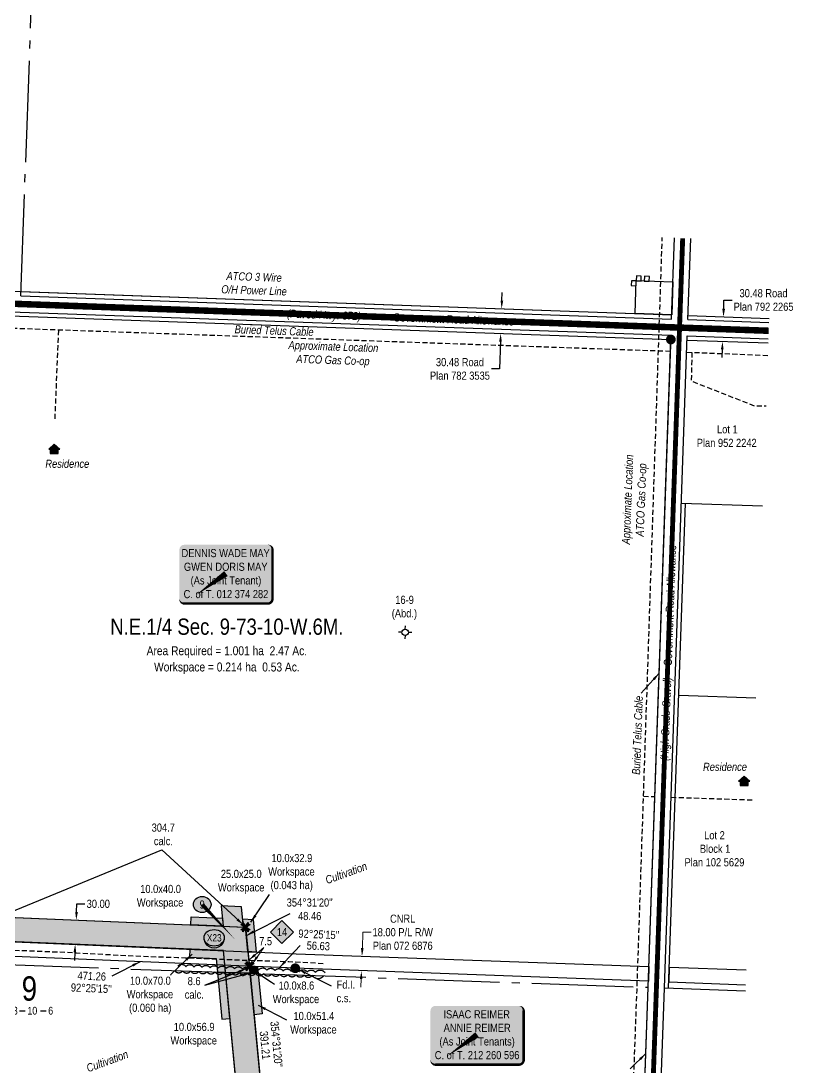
# Model space of a CAD drawing. Extents: x 338216 to 346362, y 6125251 to 6136161.
# Drawn here: x 342980 to 343933, y 6131807 to 6133096 of the extents above; entities that cross this region are included whole.
import ezdxf
from ezdxf.enums import TextEntityAlignment as Align

# ---------------------------------------------------------------- set-up
doc = ezdxf.new("R2010")
doc.units = 0
doc.header["$LTSCALE"] = 5
doc.header["$PDSIZE"] = 0.5
for name, pattern in [('0', [1, 1, 0]), ('foc-QUARTERLINE', [33, 25, -3, 2, -3]), ('UG_PIPE', [1.875, 1.25, -0.625])]:
    doc.linetypes.add(name, pattern=pattern)
doc.layers.get('Defpoints').update_dxf_attribs({"color": 9})
for name, color, linetype in [('10', 1, 'Continuous'), ('9', 3, 'Continuous'), ('AS-OWNER', 7, 'Continuous'), ('AS-PIPE-UG', 44, 'UG_PIPE'), ('AS-PIPE-UG-T', 44, 'Continuous'), ('AS-POWER', 104, 'foc-POWER'), ('AS-POWER-T', 104, 'Continuous'), ('AS-RESIDENCE', 14, 'Continuous'), ('AS-ROADS', 254, 'Continuous'), ('AS-TELUS', 224, 'foc-TEL'), ('C-RW', 13, 'Continuous'), ('C-SYMBOL', 7, 'Continuous'), ('CG-NOTES', 7, 'Continuous'), ('F-RW', 190, 'Continuous'), ('F-WS-S', 190, 'Continuous'), ('L-AREAREQUIRED', 7, 'Continuous'), ('L-AREAWORK', 5, 'Continuous'), ('L-BD', 7, 'Continuous'), ('L-BD1', 253, 'Continuous'), ('L-MON', 1, 'Continuous'), ('L-QSEC', 8, 'foc-QUARTERLINE'), ('L-ROAD-T', 7, 'Continuous'), ('L-SEC', 7, 'Continuous'), ('L-SECLBL', 7, 'Continuous'), ('L-TITLEDB', 4, 'Continuous'), ('L-TITLEDB-T', 4, 'Continuous'), ('P-BORE', 7, 'Continuous'), ('P-CROSSINGS', 250, 'Continuous'), ('P-ELEVATION', 7, 'Continuous'), ('P-IOP10', 10, 'Continuous'), ('P-IOP10-H', 21, 'Continuous'), ('P-IOP9', 10, 'Continuous'), ('P-IOP9-H', 21, 'Continuous'), ('P-LTO', 14, 'Continuous'), ('P-PROPOSED', 10, 'Continuous'), ('P-PROPOSED-H', 21, 'Continuous'), ('P-TEMP-BLUE', 146, 'Continuous'), ('P-TEMP-BLUE-T', 146, 'Continuous'), ('P-TXT', 4, 'Continuous'), ('T-BUSH', 110, '0')]:
    doc.layers.add(name, color=color, linetype=linetype)
for name, color, linetype, lineweight in [('C-RW-T', 13, 'Continuous', 9), ('F-WS-T', 190, 'Continuous', 9), ('T-TEXT', 48, 'Continuous', 18), ('T-TIE-T', 201, 'Continuous', 18)]:
    doc.layers.add(name, color=color, linetype=linetype, lineweight=lineweight)
doc.layers.add('P-TEMP-BLUE-H', color=7, linetype='Continuous', true_color=0x99e6ff)
doc.layers.add('P-TEMP-BLUE-H1', color=7, linetype='Continuous', true_color=0x99e6ff)
doc.styles.add('100L', font='ARIALN.TTF', dxfattribs={"height": 11})
doc.styles.add('175L', font='ARIALN.TTF', dxfattribs={"height": 20})
doc.styles.add('80', font='ARIALN.TTF', dxfattribs={"height": 10})
doc.styles.add('80CG', font='ARIALN.TTF', dxfattribs={"height": 10})
doc.styles.add('80L', font='ARIALN.TTF', dxfattribs={"height": 10})
doc.styles.add('80LS', font='ARIALNI.TTF', dxfattribs={"height": 10})
doc.styles.add('Crossing', font='ARIALN.TTF', dxfattribs={"height": 10})
doc.styles.add('foc-LtypeFont', font='ARIALN.TTF', dxfattribs={"height": 7.35})
doc.styles.add('SIMPLEX', font='ARIALN.TTF')
doc.styles.add('TXT', font='ARIALN.TTF', dxfattribs={"height": 0.2})
doc.linetypes.add('foc-POWER', pattern='A,6,-1,["P",foc-LtypeFont,S=0.2,R=0,X=-0.625,Y=-0.75],-1.24,4', length=12.24)
doc.linetypes.add('foc-POWER-NOLINE', pattern='A,0,-4,["P",foc-LtypeFont,S=0.2,R=0,X=-0.625,Y=-0.75],-8.24', length=12.24)
doc.linetypes.add('foc-TEL', pattern='A,2,-1,["T",foc-LtypeFont,S=0.2,R=0,X=-0.425,Y=-0.75],-1.24,8', length=12.24)
doc.linetypes.add('foc-TEL-NOLINE', pattern='A,0,-2,["T",foc-LtypeFont,S=0.2,R=0,X=-0.425,Y=-0.75],-10.24', length=12.24)
doc.dimstyles.new('Compass 5 000', dxfattribs={"dimscale": 5, "dimtxt": 9, "dimasz": 2, "dimexe": 0.2, "dimexo": 0.0625, "dimgap": 0.5, "dimtad": 0, "dimtih": 1, "dimtoh": 1, "dimzin": 0, "dimdsep": 46, "dimtxsty": '80CG', "dimcen": 0.1, "dimse1": 1, "dimse2": 1, "dimclrd": 256, "dimclrt": 256, "dimaunit": 1, "dimadec": 4, "dimazin": 0, "dimtfac": 0.06, "dimtofl": 0, "dimtmove": 0, "dimatfit": 1, "dimfxl": 0.2, "dimtolj": 1, "dimtzin": 0, "dimlwd": -1, "dimarcsym": 0})

# ---------------------------------------------------------------- blocks, each defined once
blk = doc.blocks.new('TEMP')
h = blk.add_hatch(color=255)
h.dxf.hatch_style = 1
h.paths.add_polyline_path([(0, 0.25), (-0.67, 1.15), (-0.67, 0.67), (-1.15, 0.67), (-0.25, 0), (-1.15, -0.67), (-0.67, -0.67), (-0.67, -1.15), (0, -0.25), (0.67, -1.15), (0.67, -0.67), (1.15, -0.67), (0.25, 0), (1.15, 0.67), (0.67, 0.67), (0.67, 1.15)])
h.paths.add_polyline_path([(0.57, 0.85), (0.57, 0.57), (0.85, 0.57), (0.08, 0), (0.85, -0.57), (0.57, -0.57), (0.57, -0.85), (0, -0.08), (-0.57, -0.85), (-0.57, -0.57), (-0.85, -0.57), (-0.08, 0), (-0.85, 0.57), (-0.57, 0.57), (-0.57, 0.85), (0, 0.08)], flags=16)
h = blk.add_hatch(color=1)
h.dxf.hatch_style = 1
h.paths.add_polyline_path([(0, 0.08), (-0.57, 0.85), (-0.57, 0.57), (-0.85, 0.57), (-0.08, 0), (-0.85, -0.57), (-0.57, -0.57), (-0.57, -0.85), (0, -0.08), (0.57, -0.85), (0.57, -0.57), (0.85, -0.57), (0.08, 0), (0.85, 0.57), (0.57, 0.57), (0.57, 0.85)])
at = {"color": 1}
for p, q in [((-0.08, 0), (0.08, 0)), ((0, 0.08), (0, -0.08))]:
    blk.add_line(p, q, dxfattribs=at)
at = {"color": 255, "flags": 128}
blk.add_lwpolyline([(-0.25, 0), (-1.15, 0.67), (-0.67, 0.67), (-0.67, 1.15), (0, 0.25), (0.67, 1.15), (0.67, 0.67), (1.15, 0.67), (0.25, 0), (1.15, -0.67), (0.67, -0.67), (0.67, -1.15), (0, -0.25), (-0.67, -1.15), (-0.67, -0.67), (-1.15, -0.67)], close=True, dxfattribs=at)
at = {"color": 1, "flags": 128}
blk.add_lwpolyline([(-0.08, 0), (-0.85, 0.57), (-0.57, 0.57), (-0.57, 0.85), (0, 0.08), (0.57, 0.85), (0.57, 0.57), (0.85, 0.57), (0.08, 0), (0.85, -0.57), (0.57, -0.57), (0.57, -0.85), (0, -0.08), (-0.57, -0.85), (-0.57, -0.57), (-0.85, -0.57)], close=True, dxfattribs=at)
blk = doc.blocks.new('L-SECLBL')
at = {"layer": '9', "color": 7}
for p, q in [((-5.1, -27.8), (-12.3, -27.8)), ((20.7, -27.8), (13.5, -27.8))]:
    blk.add_line(p, q, dxfattribs=at)
at = {"layer": '10', "color": 2, "style": 'SIMPLEX'}
blk.add_attdef('SEC', text='', height=30, dxfattribs=at).set_placement((0, 0), align=Align.MIDDLE)
at = {"layer": '10', "color": 5, "style": '80L'}
blk.add_attdef('TWP', text='', height=9.5, dxfattribs=at).set_placement((-14.4, -27.4), align=Align.MIDDLE_RIGHT)
blk.add_attdef('RGE', text='', height=9.5, dxfattribs=at).set_placement((3.6, -27.4), align=Align.MIDDLE_CENTER)
blk.add_attdef('MER', text='', height=9.5, dxfattribs=at).set_placement((23.2, -27.4), align=Align.MIDDLE_LEFT)
blk = doc.blocks.new('*U83')
h = blk.add_hatch(color=59)
edge = h.paths.add_edge_path()
edge.add_line((-51.5, -37), (51.5, -37))
edge.add_arc((51.5, -31), 6, 270, 360)
edge.add_line((57.5, -31), (57.5, 29.5))
edge.add_arc((51.5, 29.5), 6, 0, 90)
edge.add_line((51.5, 35.5), (-51.5, 35.5))
edge.add_arc((-51.5, 29.5), 6, 90, 180)
edge.add_line((-57.5, 29.5), (-57.5, -31))
edge.add_arc((-51.5, -31), 6, 180, 270)
at = {"color": 1, "flags": 128}
blk.add_lwpolyline([(-51.5, -37, 3, 3, 0), (51.5, -37, 3, 3, 0.414214), (57.5, -31, 3, 3, 0), (57.5, 29.5, 3, 0, 0.414214), (51.5, 35.5, 0, 0, 0), (-51.5, 35.5, 0, 0, 0.414214), (-57.5, 29.5, 0, 0, 0), (-57.5, -31, 0, 3, 0.414214)], format="xyseb", close=True, dxfattribs=at)
blk.add_lwpolyline([(-36.9, -26.4, 0, 7.5, 0), (0, 0, 0, 0, 0)], format="xyseb", dxfattribs=at)
at = {"color": 1, "style": '80'}
blk.add_attdef('ENTER_TEXT_001', (-36, -5), '', height=10, dxfattribs=at)
blk = doc.blocks.new('*D89')
at = {"layer": 'Defpoints', "color": 0, "transparency": 16777216}
for p in [(343829.8, 6132732.1), (343846.6, 6132731.5), (343828.7, 6132701.9)]:
    blk.add_point(p, dxfattribs=at)
at = {"layer": 'L-TITLEDB-T', "transparency": 16777216}
for p, q in [((343846.9, 6132741.5), (343847.3, 6132752.3)), ((343847.3, 6132752.3), (343857.3, 6132752.3)), ((343845.1, 6132691.3), (343844.8, 6132681.3))]:
    blk.add_line(p, q, dxfattribs=at)
for points in [[(343845.2, 6132741.5), (343848.6, 6132741.4), (343846.6, 6132731.5)], [(343843.5, 6132691.4), (343846.8, 6132691.3), (343845.5, 6132701.3)]]:
    blk.add_solid(points, dxfattribs=at)
at = {"layer": 'L-TITLEDB-T', "transparency": 16777216, "insert": (343896.1, 6132752.3), "char_height": 10, "attachment_point": 5, "style": '80CG'}
blk.add_mtext('\\A1;30.48 Road\\PPlan 792 2265', dxfattribs=at)
blk = doc.blocks.new('*D91')
at = {"layer": 'C-RW-T', "transparency": 16777216}
for p, q in [((343401.2, 6131953.3), (343401.9, 6131972.9)), ((343401.9, 6131972.9), (343411.9, 6131972.9)), ((343399.8, 6131915.3), (343399.4, 6131905.3))]:
    blk.add_line(p, q, dxfattribs=at)
for points in [[(343399.5, 6131953.4), (343402.8, 6131953.2), (343400.8, 6131943.3)], [(343398.1, 6131915.4), (343401.4, 6131915.3), (343400.1, 6131925.3)]]:
    blk.add_solid(points, dxfattribs=at)
at = {"layer": 'Defpoints', "color": 0, "transparency": 16777216}
for p in [(343366.6, 6131944.6), (343365.9, 6131926.6), (343400.1, 6131925.3)]:
    blk.add_point(p, dxfattribs=at)
at = {"layer": 'C-RW-T', "transparency": 16777216, "insert": (343451, 6131972.9), "char_height": 10, "attachment_point": 5, "style": '80CG'}
blk.add_mtext('\\A1;CNRL\\P18.00 P/L R/W\\PPlan 072 6876', dxfattribs=at)
blk = doc.blocks.new('Gabd')
for p, q in [((-0.81, 0), (-1.62, 0)), ((0, 0.81), (0, 1.62)), ((1.62, 0), (0.81, 0)), ((0, -0.81), (0, -1.62))]:
    blk.add_line(p, q)
blk.add_circle((0, 0), 0.8)
blk = doc.blocks.new('res_occ')
for points in [[(0.1, 0.89), (-1.26, -0.37), (1.46, -0.37)], [(-0.9, -1.43), (1.1, -1.43), (1.1, -0.37), (-0.9, -0.37)]]:
    blk.add_hatch(color=14).paths.add_polyline_path(points)
at = {"color": 14}
for points in [[(0.1, 0.89), (-1.26, -0.37), (1.46, -0.37)], [(-0.9, -1.43), (1.1, -1.43), (1.1, -0.37), (-0.9, -0.37)]]:
    blk.add_lwpolyline(points, close=True, dxfattribs=at)
blk = doc.blocks.new('fdia')
at = {"color": 255, "const_width": 1}
blk.add_lwpolyline([(-0.5, 0, 1), (0.5, 0, 1)], format="xyb", close=True, dxfattribs=at)
blk = doc.blocks.new('Fdiaa')
blk.add_blockref('fdia', (0, 0))
blk = doc.blocks.new('fdib')
at = {"color": 1, "const_width": 1.6}
blk.add_lwpolyline([(-0.4, 0, 1), (0.4, 0, 1)], format="xyb", close=True, dxfattribs=at)
at = {"color": 1}
blk.add_circle((0, 0), 0.8, dxfattribs=at)
blk = doc.blocks.new('Fdibb')
blk.add_blockref('fdib', (0, 0))
blk = doc.blocks.new('fdicc')
for name in ['Fdibb', 'Fdiaa']:
    blk.add_blockref(name, (0, 0))
blk = doc.blocks.new('FDI')
blk.add_blockref('fdicc', (0, 0))
blk = doc.blocks.new('xing2')
h = blk.add_hatch(color=50)
h.dxf.hatch_style = 1
edge = h.paths.add_edge_path()
edge.add_ellipse((0, 0), major_axis=(-12.5, 0), ratio=0.816297, start_angle=0, end_angle=360)
h = blk.add_hatch(color=250)
h.dxf.hatch_style = 1
edge = h.paths.add_edge_path()
edge.add_ellipse((0, -2), major_axis=(-12.5, 0), ratio=0.816297, start_angle=0, end_angle=180)
edge.add_line((12.5, -2), (12.5, 0))
edge.add_ellipse((0, 0), major_axis=(-12.5, 0), ratio=0.816297, start_angle=0, end_angle=180, ccw=False)
edge.add_line((-12.5, 0), (-12.5, -2))
at = {"color": 250}
blk.add_ellipse((0, 0), major_axis=(-12.5, 0), ratio=0.816297, dxfattribs=at)
blk.add_ellipse((0, -2), major_axis=(-12.5, 0), ratio=0.816297, start_param=0, end_param=3.141593, dxfattribs=at)
at = {"color": 250, "style": 'Crossing'}
blk.add_attdef('CROSSING', text='', height=9, dxfattribs=at).set_placement((0.1, 0), align=Align.MIDDLE_CENTER)
at = {"color": 250, "style": 'Crossing', "flags": 1}
for tag, p in [('OWNER', (0.1, -12.5)), ('DESCRIPTION', (0.1, -25.8)), ('LOCATION', (0.1, -39.3)), ('DWG_REF', (0.1, -52.8))]:
    blk.add_attdef(tag, text='', height=9, dxfattribs=at).set_placement(p, align=Align.MIDDLE_CENTER)
blk = doc.blocks.new('*D196')
at = {"layer": 'Defpoints', "color": 0, "transparency": 16777216}
for p in [(343048.3, 6131988), (343063.9, 6131987.3), (343062.7, 6131957.3)]:
    blk.add_point(p, dxfattribs=at)
at = {"layer": 'P-TXT', "transparency": 16777216}
for p, q in [((343048.7, 6131997.9), (343049.1, 6132007.9)), ((343049.1, 6132007.9), (343059.1, 6132007.9)), ((343046.6, 6131948), (343046.2, 6131938))]:
    blk.add_line(p, q, dxfattribs=at)
for points in [[(343047, 6131998), (343050.4, 6131997.9), (343048.3, 6131988)], [(343044.9, 6131948.1), (343048.3, 6131947.9), (343047, 6131958)]]:
    blk.add_solid(points, dxfattribs=at)
at = {"layer": 'P-TXT', "transparency": 16777216, "insert": (343075.5, 6132007.9), "char_height": 10, "attachment_point": 5, "style": '80CG'}
blk.add_mtext('\\A1;30.00', dxfattribs=at)
blk = doc.blocks.new('*D251')
at = {"layer": 'Defpoints', "color": 0, "transparency": 16777216}
for p in [(343568, 6132741.7), (343566.9, 6132711.3), (343571.9, 6132711.1)]:
    blk.add_point(p, dxfattribs=at)
at = {"layer": 'L-TITLEDB-T', "transparency": 16777216}
for p, q in [((343573.4, 6132751.5), (343573.7, 6132761.5)), ((343571.6, 6132701.1), (343570.4, 6132667.3)), ((343570.4, 6132667.3), (343560.4, 6132667.3))]:
    blk.add_line(p, q, dxfattribs=at)
for points in [[(343571.7, 6132751.6), (343575, 6132751.5), (343573, 6132741.5)], [(343569.9, 6132701.1), (343573.2, 6132701), (343571.9, 6132711.1)]]:
    blk.add_solid(points, dxfattribs=at)
at = {"layer": 'L-TITLEDB-T', "transparency": 16777216, "insert": (343521.6, 6132667.3), "char_height": 10, "attachment_point": 5, "style": '80CG'}
blk.add_mtext('\\A1;30.48 Road\\PPlan 782 3535', dxfattribs=at)
blk = doc.blocks.new('*U142')
at = {"layer": 'P-ELEVATION'}
h = blk.add_hatch(color=111, dxfattribs=at)
h.dxf.hatch_style = 1
edge = h.paths.add_edge_path()
edge.add_ellipse((0, 0), major_axis=(-10.9, 0), ratio=0.913794, start_angle=0, end_angle=360)
at = {"layer": 'P-ELEVATION', "color": 7, "flags": 128}
blk.add_lwpolyline([(0, 0, 5, 0, 0), (39.9, -42.4, 0, 0, 0)], format="xyseb", dxfattribs=at)
at = {"layer": 'P-ELEVATION', "color": 7}
blk.add_ellipse((0, 0), major_axis=(-10.9, 0), ratio=0.913794, dxfattribs=at)
at = {"layer": 'P-ELEVATION', "style": '80'}
blk.add_attdef('BEND', text='', height=10, dxfattribs=at).set_placement((0, 0), align=Align.MIDDLE_CENTER)
blk = doc.blocks.new('30M BUFFER DISP')
h = blk.add_hatch(color=70)
h.dxf.hatch_style = 1
h.paths.add_polyline_path([(0, 14.1), (14.1, 0), (0, -14.1), (-14.1, 0)])
blk.add_lwpolyline([(0, 14.1), (14.1, 0), (0, -14.1), (-14.1, 0)], close=True)
at = {"color": 235, "style": '80L'}
blk.add_attdef('DISURBANCE', text='', height=10, dxfattribs=at).set_placement((0, 0), align=Align.MIDDLE_CENTER)

msp = doc.modelspace()

# ---------------------------------------------------------------- hatches: boundary and pattern name
at = {"layer": 'P-IOP10-H'}
h = msp.add_hatch(color=256, dxfattribs=at)
h.dxf.hatch_style = 1
h.paths.add_polyline_path([(342952.897, 6131991.992), (343257.22, 6131979.123), (343262.662, 6131922.38), (343232.429, 6131923.448), (343229.859, 6131950.244), (342951.833, 6131962.008)])
at = {"layer": 'P-IOP9-H'}
h = msp.add_hatch(color=256, dxfattribs=at)
h.dxf.hatch_style = 1
h.paths.add_polyline_path([(343299.184, 6131541.558), (343262.662, 6131922.38), (343232.429, 6131923.448), (343269.419, 6131537.738), (343337.543, 6131114.75), (343368.096, 6131113.677)])
at = {"layer": 'P-PROPOSED-H'}
h = msp.add_hatch(color=256, dxfattribs=at)
h.dxf.hatch_style = 1
h.paths.add_polyline_path([(342394.18, 6132752.988), (342391.958, 6132689.959), (342407.48, 6132607.158), (342386.455, 6132012.128), (342601.477, 6132006.853), (343257.22, 6131979.123), (343299.184, 6131541.558), (343406.555, 6130874.882), (343415.348, 6130247.491), (343631.582, 6129994.114), (343614.547, 6129495.41), (343584.573, 6129496.473), (343601.208, 6129983.501), (343385.509, 6130236.252), (343376.595, 6130872.274), (343269.419, 6131537.738), (343229.859, 6131950.244), (342600.476, 6131976.875), (342355.409, 6131982.874), (342377.388, 6132604.897), (342361.866, 6132687.697), (342364.205, 6132754.045)])
at = {"layer": 'P-TEMP-BLUE-H'}
h = msp.add_hatch(color=256, dxfattribs=at)
h.dxf.hatch_style = 1
h.paths.add_polyline_path([(343222.359, 6131923.718), (343227.912, 6131865.818), (343237.864, 6131866.772), (343232.437, 6131923.362)])
h = msp.add_hatch(color=256, dxfattribs=at)
h.dxf.hatch_style = 1
h.paths.add_polyline_path([(343272.74, 6131922.024), (343277.525, 6131872.135), (343267.572, 6131871.18), (343262.662, 6131922.38)])
at = {"layer": 'P-TEMP-BLUE-H1'}
h = msp.add_hatch(color=256, dxfattribs=at)
h.dxf.hatch_style = 1
h.paths.add_polyline_path([(343254.699, 6131979.23), (343252.29, 6132004.353), (343227.077, 6132005.431), (343229.488, 6131980.296)])
h = msp.add_hatch(color=256, dxfattribs=at)
h.dxf.hatch_style = 1
h.paths.add_polyline_path([(343228.523, 6131990.359), (343229.488, 6131980.296), (343189.532, 6131981.985), (343189.959, 6131991.974)])
h = msp.add_hatch(color=256, dxfattribs=at)
h.dxf.hatch_style = 1
h.paths.add_polyline_path([(343253.736, 6131989.277), (343266.341, 6131988.744), (343270.196, 6131948.554), (343260.111, 6131948.981), (343257.22, 6131979.123), (343254.699, 6131979.23)])
h = msp.add_hatch(color=256, dxfattribs=at)
h.dxf.hatch_style = 1
h.paths.add_polyline_path([(343232.437, 6131923.362), (343229.859, 6131950.244), (343188.249, 6131951.997), (343187.823, 6131942.015), (343220.738, 6131940.623), (343222.359, 6131923.718)])
h = msp.add_hatch(color=256, dxfattribs=at)
h.dxf.hatch_style = 1
h.paths.add_polyline_path([(343262.662, 6131922.38), (343261.846, 6131930.893), (343271.93, 6131930.467), (343272.74, 6131922.024)])

# ---------------------------------------------------------------- linework, layer by layer
at = {"layer": 'AS-PIPE-UG', "flags": 128}
for points in [[(343719.4, 6130928.82), (343703.813, 6130929.402), (343710.451, 6131104.249), (343712.003, 6131109.684), (343711.112, 6131117.637), (343711.301, 6131131.361), (343712.338, 6131154.169), (343740.012, 6131901.707), (343771.134, 6132829.322)], [(343781.275, 6132688.804), (342193.794, 6132744.357), (342180.241, 6132745.484), (342177.236, 6132745.484), (342177.831, 6132765.786)], [(343026.31, 6132715.154), (343021.807, 6132605.307)], [(343801.375, 6132688.014), (343901.326, 6132684.085)], [(343807.751, 6132687.763), (343806.826, 6132652.509), (343884.971, 6132621.86), (343899.139, 6132621.949)], [(343748.024, 6132140.532), (343762.02, 6132140.068)], [(343782.125, 6132139.401), (343882.041, 6132136.087)]]:
    msp.add_lwpolyline(points, dxfattribs=at)
at = {"layer": 'AS-POWER', "linetype": 'foc-POWER-NOLINE', "flags": 128}
msp.add_lwpolyline([(342177.927, 6132790.747), (342980.247, 6132762.653), (343782.863, 6132734.049)], dxfattribs=at)
at = {"layer": 'AS-ROADS', "flags": 128}
msp.add_lwpolyline([(343796.345, 6132828.425, 5.999, 5.999, 0), (343737.216, 6131141.674, 5.999, 5.999, 0), (343693.233, 6129913.563, 5.999, 5.999, 0), (343679.418, 6129482.814, 0, 0, 0)], format="xyseb", dxfattribs=at)
at = {"layer": 'AS-ROADS', "const_width": 7.998, "flags": 128}
msp.add_lwpolyline([(343902.391, 6132714.365), (342821.4, 6132752.991), (342660.487, 6132758.677), (342446.782, 6132766.45), (342313.349, 6132771.209), (342250.102, 6132773.243), (342168.61, 6132775.886), (342072.448, 6132779.454), (342056.957, 6132779.986)], dxfattribs=at)
at = {"layer": 'AS-TELUS', "flags": 128}
for points in [[(343782.681, 6132728.87), (343786.187, 6132828.786)], [(343587.196, 6131522.948), (343740.13, 6131517.563), (343753.773, 6131905.034), (343781.794, 6132703.594)]]:
    msp.add_lwpolyline(points, dxfattribs=at)
at = {"layer": 'AS-TELUS', "linetype": 'foc-TEL-NOLINE', "flags": 128}
msp.add_lwpolyline([(342176.617, 6132765.829), (342979.34, 6132737.375), (343781.976, 6132708.77)], dxfattribs=at)
at = {"layer": 'C-RW', "flags": 128}
msp.add_lwpolyline([(343754.669, 6131930.563), (343754.038, 6131912.593), (343318.413, 6131928.503), (342951.669, 6131943.999), (342599.876, 6131958.888), (342281.185, 6131966.69), (342185.518, 6132026.341), (342150.204, 6132029.553), (342150.85, 6132047.557), (342191.984, 6132043.861), (342287.138, 6131984.546), (342600.476, 6131976.875), (342952.307, 6131961.934), (343319.524, 6131946.468)], close=True, dxfattribs=at)
msp.add_lwpolyline([(343874.655, 6131926.203), (343779.763, 6131929.64), (343779.136, 6131911.756), (343874.023, 6131908.231)], dxfattribs=at)
at = {"layer": 'F-RW', "flags": 128}
for points in [[(343739.109, 6132775.918), (343733.016, 6132776.136), (343732.804, 6132770.173), (343738.898, 6132769.953)], [(343737.655, 6132735.66), (343739.119, 6132776.218), (343784.286, 6132774.612), (343782.863, 6132734.049)], [(343739.329, 6132782.006), (343739.109, 6132775.918), (343745.103, 6132775.704), (343745.322, 6132781.794)], [(343749.24, 6132781.654), (343749.019, 6132775.564), (343755.013, 6132775.364), (343755.232, 6132781.441)]]:
    msp.add_lwpolyline(points, close=True, dxfattribs=at)
at = {"layer": 'L-QSEC'}
msp.add_line((342980.061, 6132757.475), (343007.461, 6133521.15), dxfattribs=at)
at = {"layer": 'L-QSEC', "flags": 128}
for points in [[(342950.818, 6131933.394), (343753.773, 6131905.034)], [(343773.873, 6131904.324), (343873.761, 6131900.796)]]:
    msp.add_lwpolyline(points, dxfattribs=at)
at = {"layer": 'L-SEC'}
for p, q in [((343725.466, 6131101.121), (343753.773, 6131905.034)), ((343745.566, 6131100.413), (343773.873, 6131904.326))]:
    msp.add_line(p, q, dxfattribs=at)
at = {"layer": 'L-SEC', "flags": 128}
for points in [[(343782.681, 6132728.87), (343786.187, 6132828.786)], [(343802.781, 6132728.155), (343806.287, 6132828.072)], [(342980.061, 6132757.475), (343782.681, 6132728.87)], [(342979.34, 6132737.375), (343781.976, 6132708.77)], [(343802.781, 6132728.155), (343902.696, 6132724.604)], [(343753.773, 6131905.034), (343781.976, 6132708.77)], [(343773.873, 6131904.329), (343802.075, 6132708.055)], [(343802.075, 6132708.055), (343901.99, 6132704.503)]]:
    msp.add_lwpolyline(points, dxfattribs=at)
at = {"layer": 'L-TITLEDB', "flags": 128}
for points in [[(342177.506, 6132791.121), (342554.065, 6132777.842), (343782.863, 6132734.049)], [(342176.432, 6132760.666), (342552.991, 6132747.388), (343781.794, 6132703.594)], [(342980.247, 6132762.653), (343782.863, 6132734.049)], [(343802.952, 6132733.032), (343902.867, 6132729.472)], [(343801.894, 6132702.878), (343901.808, 6132699.317)], [(343778.869, 6131904.153), (343799.841, 6132501.814)], [(343794.845, 6132501.994), (343894.791, 6132498.397)], [(343791.537, 6132265.178), (343886.467, 6132261.837)]]:
    msp.add_lwpolyline(points, dxfattribs=at)
at = {"layer": 'P-TEMP-BLUE', "flags": 128}
for points in [[(343254.699, 6131979.23), (343252.29, 6132004.353), (343227.077, 6132005.431), (343229.488, 6131980.296), (343254.699, 6131979.23)], [(343228.523, 6131990.359), (343229.488, 6131980.296), (343189.532, 6131981.985), (343189.959, 6131991.974)], [(343253.736, 6131989.277), (343266.341, 6131988.744), (343270.196, 6131948.554), (343260.111, 6131948.981), (343257.22, 6131979.123), (343254.699, 6131979.23)], [(343232.437, 6131923.362), (343229.859, 6131950.244), (343188.249, 6131951.997), (343187.823, 6131942.015), (343220.738, 6131940.623), (343222.359, 6131923.718)], [(343222.359, 6131923.718), (343227.912, 6131865.818), (343237.864, 6131866.772), (343232.437, 6131923.362)], [(343262.662, 6131922.38), (343261.846, 6131930.893), (343271.93, 6131930.467), (343272.74, 6131922.024)], [(343272.74, 6131922.024), (343277.525, 6131872.135), (343267.572, 6131871.18), (343262.662, 6131922.38)]]:
    msp.add_lwpolyline(points, close=True, dxfattribs=at)
at = {"layer": 'T-BUSH', "flags": 128}
for points in [[(343173.524, 6131931.008, -0.52056705), (343183.512, 6131930.563, -0.52056705), (343193.5, 6131930.119, -0.52056705), (343203.487, 6131929.674, -0.52056705), (343213.475, 6131929.23, -0.52056705), (343223.463, 6131928.785, -0.52056705), (343233.451, 6131928.341, -0.52056705), (343243.439, 6131927.896, -0.52056705), (343253.427, 6131927.452, -0.52056705), (343263.415, 6131927.008, -0.52056705), (343273.403, 6131926.563, -0.52056705), (343283.391, 6131926.119, -0.52056705), (343293.379, 6131925.674, -0.52056705), (343303.367, 6131925.23, -0.52056705), (343313.355, 6131924.785, -0.52056705), (343323.342, 6131924.341, -0.52056705), (343333.33, 6131923.896, -0.52056705), (343343.318, 6131923.452, -0.52056705), (343355.215, 6131922.923, -0.52056705)], [(343169.533, 6131925.75, 0.52056705), (343179.525, 6131925.401, 0.52056705), (343189.517, 6131925.053, 0.52056705), (343199.509, 6131924.705, 0.52056705), (343209.5, 6131924.357, 0.52056705), (343219.492, 6131924.009, 0.52056705), (343229.484, 6131923.66, 0.52056705), (343239.476, 6131923.312, 0.52056705), (343249.467, 6131922.964, 0.52056705), (343259.459, 6131922.616, 0.52056705), (343269.451, 6131922.268, 0.52056705), (343279.443, 6131921.92, 0.52056705), (343289.434, 6131921.571, 0.52056705), (343299.426, 6131921.223, 0.52056705), (343309.418, 6131920.875, 0.52056705), (343319.41, 6131920.527, 0.52056705), (343329.401, 6131920.179, 0.52056705), (343339.393, 6131919.83, 0.52056705), (343353.652, 6131919.334, 0.52056705)]]:
    msp.add_lwpolyline(points, format="xyb", dxfattribs=at)

# ---------------------------------------------------------------- block references
at = {"layer": 'AS-OWNER'}
ref = msp.add_blockref('*U83', (343232.967, 6132415.045), dxfattribs=dict(at, xscale=0.99978011, yscale=0.99978011, zscale=0.99978011))
ref.add_attrib('ENTER_TEXT_001', 'DENNIS WADE MAY', (343178.184, 6132435.3), dxfattribs={"layer": '0', "color": 1, "height": 9.9978, "style": '80'})
ref.add_attrib('ENTER_TEXT_002', 'GWEN DORIS MAY', (343181.154, 6132418.459), dxfattribs={"layer": '0', "color": 1, "height": 9.9978, "style": '80'})
ref.add_attrib('ENTER_TEXT_003', '(As Joint Tenant)', (343189.362, 6132401.626), dxfattribs={"layer": '0', "color": 1, "height": 9.9978, "style": '80'})
ref.add_attrib('ENTER_TEXT_004', 'C. of T. 012 374 282', (343180.779, 6132384.786), dxfattribs={"layer": '0', "color": 1, "height": 9.9978, "style": '80'})
ref = msp.add_blockref('*U83', (343542.763, 6131846.617), dxfattribs=dict(at, xscale=0.99978011, yscale=0.99978011, zscale=0.99978011))
ref.add_attrib('ENTER_TEXT_001', 'ISAAC REIMER', (343501.255, 6131866.783), dxfattribs={"layer": '0', "color": 1, "height": 9.9978, "style": '80'})
ref.add_attrib('ENTER_TEXT_002', 'ANNIE REIMER', (343501.487, 6131850.12), dxfattribs={"layer": '0', "color": 1, "height": 9.9978, "style": '80'})
ref.add_attrib('ENTER_TEXT_003', '(As Joint Tenants)', (343496.293, 6131833.287), dxfattribs={"layer": '0', "color": 1, "height": 9.9978, "style": '80'})
ref.add_attrib('ENTER_TEXT_004', 'C. of T. 212 260 596', (343490.544, 6131816.446), dxfattribs={"layer": '0', "color": 1, "height": 9.9978, "style": '80'})
at = {"layer": 'AS-RESIDENCE', "xscale": 4.998900549999906, "yscale": 4.998900549999906, "zscale": 4.998900549999906}
for p in [(343020.703, 6132570.317), (343871.689, 6132160.969)]:
    msp.add_blockref('res_occ', p, dxfattribs=at)
at = {"layer": 'F-WS-S', "xscale": 4.998900549999906, "yscale": 4.998900549999906, "zscale": 0.1968071082677128, "rotation": 357.9736493822434}
msp.add_blockref('Gabd', (343454.02, 6132342.627), dxfattribs=at)
at = {"layer": 'L-MON'}
for name, p, xscale, yscale, zscale in [('FDI', (343781.796, 6132703.591), 4.999999999999993, 4.999999999999993, 4.999999999999993), ('TEMP', (343257.22, 6131979.123), 4.998900549999906, 4.998900549999906, 4.998900549999906), ('TEMP', (343261.846, 6131930.893), 4.998900549999926, 4.998900549999926, 4.998900549999926), ('FDI', (343318.413, 6131928.503), 4.999999999999908, 4.999999999999908, 4.999999999999908)]:
    msp.add_blockref(name, p, dxfattribs=dict(at, xscale=xscale, yscale=yscale, zscale=zscale))
at = {"layer": 'L-SECLBL', "xscale": 0.99978011, "yscale": 0.99978011, "zscale": 0.99978011}
msp.add_blockref('L-SECLBL', (342990.551, 6131903.586), dxfattribs=at).add_auto_attribs({'SEC': '9', 'TWP': '73', 'RGE': '10', 'MER': '6'})
at = {"layer": 'P-BORE', "xscale": 0.99978011, "yscale": 0.99978011, "zscale": 0.99978011}
msp.add_blockref('30M BUFFER DISP', (343302.073, 6131973.121), dxfattribs=at).add_auto_attribs({'DISURBANCE': '14'})
at = {"layer": 'P-CROSSINGS', "xscale": 0.99978011, "yscale": 0.99978011, "zscale": 0.99978011}
msp.add_blockref('xing2', (343218.433, 6131966.042), dxfattribs=at).add_auto_attribs({'CROSSING': 'X23'})

# ---------------------------------------------------------------- texts
at = {"layer": 'AS-PIPE-UG-T', "char_height": 9.9978, "attachment_point": 1, "style": '80L'}
for insert, rotation in [((343303.865, 6132702.094), 358.001047), ((343720.957, 6132444.803), 87.818581)]:
    msp.add_mtext_dynamic_manual_height_columns('\\pi6.5014;{\\fArial Narrow|b0|i1|c0|p34;Approximate Location\\P\\pi16.687;ATCO Gas Co-op}', width=123.51053, gutter_width=49.989, heights=[0], dxfattribs=dict(at, insert=insert, rotation=rotation))
at = {"layer": 'AS-POWER-T', "insert": (343227.479, 6132787.327), "char_height": 9.9978, "attachment_point": 1, "rotation": 357.973906, "style": '80L'}
msp.add_mtext_dynamic_manual_height_columns('\\pi6.4265;{\\fArial Narrow|b0|i1|c0|p34;ATCO 3 Wire\\P\\pi0.57511;O/H Power Line}', width=80.65525, gutter_width=49.989, heights=[0], dxfattribs=at)
at = {"layer": 'AS-RESIDENCE', "char_height": 9.9978, "attachment_point": 1, "style": '80L'}
for insert in [(343010.234, 6132555.418), (343821.491, 6132181.798)]:
    msp.add_mtext_dynamic_manual_height_columns('{\\fArial Narrow|b0|i1|c0|p34;Residence}', width=34.11404, gutter_width=49.989, heights=[0], dxfattribs=dict(at, insert=insert))
at = {"layer": 'AS-TELUS', "char_height": 9.9978, "attachment_point": 1, "style": 'TXT'}
for insert, rotation in [((343243.905, 6132721.291), 357.958867), ((343733.81, 6132167.244), 87.990349)]:
    msp.add_mtext_dynamic_manual_height_columns('{\\fArial Narrow|b0|i1|c0|p34;Buried Telus Cable}', width=97.21368, gutter_width=1, heights=[0], dxfattribs=dict(at, insert=insert, rotation=rotation))
at = {"layer": 'C-SYMBOL', "color": 3, "style": '175L'}
msp.add_text('N.E.1/4 Sec. 9-73-10-W.6M.', height=19.9956, dxfattribs=at).set_placement((343234.116, 6132333.6), align=Align.BOTTOM_CENTER)
at = {"layer": 'F-WS-T', "insert": (343437.117, 6132387.699), "char_height": 9.9978, "attachment_point": 1, "style": '80L'}
msp.add_mtext_dynamic_manual_height_columns('\\pi4.7079;16-9\\P\\pi0.39439;(Abd.)', width=30.59123, gutter_width=49.989, heights=[0], dxfattribs=at)
at = {"layer": 'L-AREAREQUIRED', "color": 5, "style": '100L'}
msp.add_text('Area Required = 1.001 ha  2.47 Ac.', height=10.99758, dxfattribs=at).set_placement((343234.116, 6132311.105), align=Align.BOTTOM_CENTER)
at = {"layer": 'L-AREAWORK', "color": 5, "style": '100L'}
msp.add_text('Workspace = 0.214 ha  0.53 Ac.', height=10.99758, dxfattribs=at).set_placement((343234.116, 6132291.109), align=Align.BOTTOM_CENTER)
at = {"layer": 'L-BD', "style": '80L'}
for s, rotation, p in [("92°25'15''", 357.5805, (343347.504, 6131970.346)), ('56.63', 357.5805, (343346.903, 6131956.112)), ('471.26', 357.579, (343067.496, 6131918.872)), ("92°25'15''", 357.579, (343066.863, 6131903.889))]:
    msp.add_text(s, height=9.9978, rotation=rotation, dxfattribs=at).set_placement(p, align=Align.MIDDLE)
at = {"layer": 'L-BD1', "style": '80L'}
for s, p in [("354°31'20''", (343295.397, 6131834.969)), ('391.21', (343281.215, 6131833.609))]:
    msp.add_text(s, height=9.9978, rotation=275.478, dxfattribs=at).set_placement(p, align=Align.MIDDLE)
at = {"layer": 'L-BD1', "char_height": 9.9978, "attachment_point": 1, "style": '80L'}
for s, width, insert in [('\\pi0.28155;304.7\\P\\pi3.047;calc.', 28.22415, (343141.044, 6132106.905)), ('\\pi3.1022;8.6\\P\\pi-0.50207;calc.', 21.12605, (343182.669, 6131917.728))]:
    msp.add_mtext_dynamic_manual_height_columns(s, width=width, gutter_width=50, heights=[0], dxfattribs=dict(at, insert=insert))
at = {"layer": 'L-BD1', "insert": (343336.26, 6132014.595), "char_height": 9.9978, "width": 28.42185, "attachment_point": 2, "style": '80L'}
msp.add_mtext("354°31'20'' 48.46", dxfattribs=at)
at = {"layer": 'L-MON', "insert": (343369.462, 6131913.332), "char_height": 9.9978, "attachment_point": 1, "style": '80L'}
msp.add_mtext_dynamic_manual_height_columns('Fd.I.\\Pc.s.', width=10.39176, gutter_width=50, heights=[0], dxfattribs=at)
at = {"layer": 'L-ROAD-T', "style": '80L'}
for rotation, p in [(357.971317, (343513.738, 6132728.374)), (87.891676, (343780.637, 6132375.633))]:
    msp.add_text('Government Road Allowance', height=9.9978, rotation=rotation, dxfattribs=at).set_placement(p, align=Align.MIDDLE_CENTER)
at = {"layer": 'L-TITLEDB', "char_height": 9.9978, "attachment_point": 1, "style": '80L'}
for s, width, insert in [('\\pi25.416;Lot 1\\P\\pi0.48986;Plan 952 2242', 73.37172, (343813.254, 6132597.875)), ('\\pi24.68;Lot 2\\P\\pi19.408;Block 1\\P\\pi0.466;Plan 102 5629', 73.41264, (343798.119, 6132097.486))]:
    msp.add_mtext_dynamic_manual_height_columns(s, width=width, gutter_width=49.989, heights=[0], dxfattribs=dict(at, insert=insert))
at = {"layer": 'T-TEXT', "style": '80LS'}
for s, rotation, p in [('(Paved Hwy. 672)', 357.971317, (343353.851, 6132733.934)), ('(High Grade Gravel)', 87.891676, (343775.488, 6132235.759)), ('Cultivation', 20, (343381.256, 6132045.959)), ('Cultivation', 20, (343086.585, 6131814.086))]:
    msp.add_text(s, height=9.9978, rotation=rotation, dxfattribs=at).set_placement(p, align=Align.MIDDLE_CENTER)
at = {"layer": 'T-TIE-T', "insert": (343273.927, 6131966.88), "char_height": 9.9978, "attachment_point": 1, "style": '80L'}
msp.add_mtext_dynamic_manual_height_columns('7.5', width=5.40734, gutter_width=50, heights=[0], dxfattribs=at)

# ---------------------------------------------------------------- dimensions: what is measured, and where the dimension line sits
at = {"layer": 'C-RW-T'}
dim = msp.add_linear_dim(base=(343400.146, 6131925.32), p1=(343366.568, 6131944.565), p2=(343365.908, 6131926.578), angle=267.89613, text='CNRL\\P18.00 P/L R/W\\PPlan 072 6876', dimstyle='Compass 5 000', dxfattribs=at)
dim.commit()
dim.dimension.update_dxf_attribs({"geometry": '*D91', "text_midpoint": (343450.978, 6131972.862), "dimtype": 161})
at = {"layer": 'L-TITLEDB-T'}
for base, p1, p2, angle, text, picture, middle in [((343846.557, 6132731.478), (343828.71, 6132701.922), (343829.784, 6132732.076), 87.958868, '30.48 Road\\PPlan 792 2265', '*D89', (343896.068, 6132752.311)), ((343571.913, 6132711.074), (343568.006, 6132741.706), (343566.921, 6132711.252), 267.958867, '30.48 Road\\PPlan 782 3535', '*D251', (343521.586, 6132667.342))]:
    dim = msp.add_linear_dim(base=base, p1=p1, p2=p2, angle=angle, text=text, dimstyle='Compass 5 000', dxfattribs=at)
    dim.commit()
    dim.dimension.update_dxf_attribs({"geometry": picture, "text_midpoint": middle, "dimtype": 161})
at = {"layer": 'P-TXT'}
dim = msp.add_linear_dim(base=(343048.287, 6131987.958), p1=(343062.65, 6131957.319), p2=(343063.918, 6131987.297), angle=87.578558, text='30.00', dimstyle='Compass 5 000', dxfattribs=at)
dim.commit()
dim.dimension.update_dxf_attribs({"geometry": '*D196', "text_midpoint": (343075.455, 6132007.94), "dimtype": 161})

# ---------------------------------------------------------------- leaders
at = {"layer": 'AS-TELUS'}
for points in [[(343767.361, 6132292.274), (343745.254, 6132267.442)], [(343750.894, 6131823.271), (343731.376, 6131804.527)]]:
    msp.add_leader(points, dimstyle='Compass 5 000', dxfattribs=at)
at = {"layer": 'L-BD'}
for points in [[(343299.001, 6131929.323), (343324.659, 6131956.638)], [(343127.035, 6131936.589), (343092.225, 6131918.948)]]:
    msp.add_leader(points, dimstyle='Compass 5 000', dxfattribs=at)
at = {"layer": 'L-BD1'}
for points in [[(343258.184, 6131969.076), (343312.001, 6131996.179)], [(343258.391, 6131928.058), (343206.487, 6131907.398)], [(343262.662, 6131922.38), (343206.487, 6131907.398)]]:
    msp.add_leader(points, dimstyle='Compass 5 000', dxfattribs=at)
at = {"layer": 'T-TIE-T'}
for points in [[(343261.125, 6131938.406), (343279.496, 6131954.278)], [(343265.544, 6131933.995), (343279.496, 6131954.278)]]:
    msp.add_leader(points, dimstyle='Compass 5 000', dxfattribs=at)

# ---------------------------------------------------------------- next in the draw order: texts
at = {"layer": 'P-TEMP-BLUE-T', "char_height": 9.9978, "attachment_point": 1, "style": '80L', "bg_fill": 3, "box_fill_scale": 1.2, "bg_fill_color": 256, "bg_fill_transparency": 0}
for s, insert in [('\\pi4.1589;10.0x32.9\\P\\pi0.12842;Workspace\\P\\pi3.0302;(0.043 ha)', (343284.978, 6132069.393)), ('\\pi4.1828;10.0x40.0\\P\\pi0.12842;Workspace', (343122.982, 6132031.236)), ('\\pi4.1828;10.0x70.0\\P\\pi0.12842;Workspace\\P\\pi3.0302;(0.060 ha)', (343110.437, 6131918.193)), ('\\pi4.1828;10.0x51.4\\P\\pi0.12842;Workspace', (343312.104, 6131874.671)), ('\\pi4.1589;10.0x56.9\\P\\pi0.12842;Workspace', (343164.441, 6131861.207))]:
    msp.add_mtext_dynamic_manual_height_columns(s, width=56.88831, gutter_width=49.989, heights=[0], dxfattribs=dict(at, insert=insert))

# ---------------------------------------------------------------- next in the draw order: linework, layer by layer
at = {"layer": 'P-IOP10', "flags": 128}
msp.add_lwpolyline([(342952.897, 6131991.992), (343257.22, 6131979.123), (343262.662, 6131922.38), (343232.429, 6131923.448), (343229.859, 6131950.244), (342951.833, 6131962.008)], close=True, dxfattribs=at)

# ---------------------------------------------------------------- next in the draw order: texts
at = {"layer": 'P-TEMP-BLUE-T', "char_height": 9.9978, "attachment_point": 1, "style": '80L', "bg_fill": 3, "box_fill_scale": 1.2, "bg_fill_color": 256, "bg_fill_transparency": 0}
for s, insert in [('\\pi3.7293;25.0x25.0\\P\\pi0.12842;Workspace', (343222.973, 6132049.895)), ('\\pi7.3574;10.0x8.6\\P\\pi0.12842;Workspace', (343290.586, 6131912.183))]:
    msp.add_mtext_dynamic_manual_height_columns(s, width=56.88831, gutter_width=49.989, heights=[0], dxfattribs=dict(at, insert=insert))

# ---------------------------------------------------------------- next in the draw order: leaders
at = {"layer": 'L-BD1'}
msp.add_leader([(342952.897, 6131991.992), (343153.815, 6132074.359)], dimstyle='Compass 5 000', dxfattribs=at)
at = {"layer": 'P-TEMP-BLUE-T'}
msp.add_leader([(343191.269, 6131946.042), (343164.74, 6131920.459)], dimstyle='Compass 5 000', dxfattribs=at)

# ---------------------------------------------------------------- next in the draw order: linework, layer by layer
at = {"layer": 'AS-PIPE-UG', "flags": 128}
msp.add_lwpolyline([(342136.965, 6132039.012), (342175.493, 6132036.766), (342187.032, 6132033.942), (342195.265, 6132031.414), (342198.538, 6132029.527), (342205.883, 6132024.664), (342236.638, 6132003.692), (342255.984, 6131988.734), (342269.947, 6131980.072), (342273.97, 6131978.497), (342280.999, 6131976.614), (342292.432, 6131973.814), (342310.966, 6131972.082), (342359.084, 6131970.492), (342459.279, 6131968.832), (342541.082, 6131967.064), (342601.099, 6131965.64), (342637.86, 6131964.424), (342702.535, 6131962.163), (342791.066, 6131957.789), (342841.322, 6131955.653), (342943.425, 6131952.025), (343036.024, 6131948.244), (343119.602, 6131943.715), (343173.623, 6131941.878), (343255.062, 6131938.591), (343310.389, 6131936.903), (343354.069, 6131934.513)], dxfattribs=at)
at = {"layer": 'P-IOP9', "flags": 128}
msp.add_lwpolyline([(343262.662, 6131922.38), (343299.184, 6131541.558), (343368.096, 6131113.677), (343337.543, 6131114.75), (343269.419, 6131537.738), (343232.429, 6131923.448)], close=True, dxfattribs=at)
at = {"layer": 'P-LTO', "flags": 128}
msp.add_lwpolyline([(342394.18, 6132752.988), (342391.958, 6132689.959), (342407.48, 6132607.158), (342386.455, 6132012.128), (342601.477, 6132006.853), (343257.22, 6131979.123), (343299.184, 6131541.558), (343406.555, 6130874.882), (343415.348, 6130247.491), (343631.582, 6129994.114), (343614.547, 6129495.41), (343584.573, 6129496.473), (343601.208, 6129983.501), (343385.509, 6130236.252), (343376.595, 6130872.274), (343269.419, 6131537.738), (343229.859, 6131950.244), (342600.476, 6131976.875), (342355.409, 6131982.874), (342377.388, 6132604.897), (342361.866, 6132687.697), (342364.205, 6132754.045)], close=True, dxfattribs=at)
at = {"layer": 'P-PROPOSED', "flags": 128}
msp.add_lwpolyline([(342394.18, 6132752.988), (342391.958, 6132689.959), (342407.48, 6132607.158), (342386.455, 6132012.128), (342601.477, 6132006.853), (343257.22, 6131979.123), (343299.184, 6131541.558), (343406.555, 6130874.882), (343415.348, 6130247.491), (343631.582, 6129994.114), (343614.547, 6129495.41), (343584.573, 6129496.473), (343601.208, 6129983.501), (343385.509, 6130236.252), (343376.595, 6130872.274), (343269.419, 6131537.738), (343229.859, 6131950.244), (342600.476, 6131976.875), (342355.409, 6131982.874), (342377.388, 6132604.897), (342361.866, 6132687.697), (342364.205, 6132754.045)], close=True, dxfattribs=at)

# ---------------------------------------------------------------- next in the draw order: block references
at = {"layer": 'CG-NOTES', "xscale": 0.99978011, "yscale": 0.99978011, "zscale": 0.99978011}
msp.add_blockref('*U142', (343203.644, 6132007.105), dxfattribs=at).add_auto_attribs({'BEND': '9'})

# ---------------------------------------------------------------- next in the draw order: leaders
at = {"layer": 'L-BD1'}
msp.add_leader([(343254.438, 6131981.951), (343153.815, 6132074.359)], dimstyle='Compass 5 000', dxfattribs=at)
at = {"layer": 'L-MON'}
msp.add_leader([(343322.041, 6131927.241), (343362.579, 6131906.863)], dimstyle='Compass 5 000', dxfattribs=at)
at = {"layer": 'P-TEMP-BLUE-T'}
for points in [[(343263.664, 6131985.232), (343286.72, 6132019.425)], [(343268.792, 6131924.988), (343292.996, 6131908.715)], [(343272.753, 6131882.913), (343307.665, 6131864.881)]]:
    msp.add_leader(points, dimstyle='Compass 5 000', dxfattribs=at)

doc.saveas('drawing.dxf')
